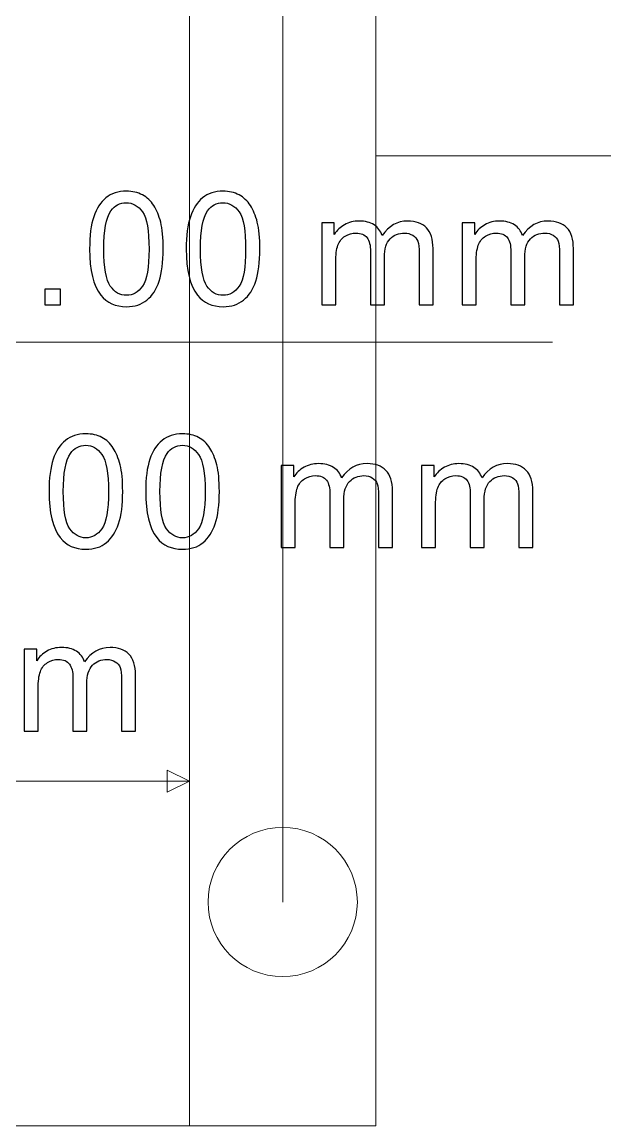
# Model space of a CAD drawing. Header units: millimetres. Extents: x -90 to 51, y -4 to 54.
# Drawn here: x -24.22 to -8.6, y -4.26 to 25.32 of the extents above; entities that cross this region are included whole.
import ezdxf
from ezdxf.lldxf.tags import DXFTag

# ---------------------------------------------------------------- set-up
doc = ezdxf.new("R2010")
doc.units = ezdxf.units.MM
doc.header["$MEASUREMENT"] = 0
doc.layers.add('layer 1', color=7, linetype='Continuous')
tags = doc.linetypes.add('New Line19', pattern=[0.6, 0.1, -0.5]).pattern_tags.tags
tags[6:7] = [DXFTag(74, 4), DXFTag(75, 0), DXFTag(340, '0'), DXFTag(46, 1.0), DXFTag(50, 0.0), DXFTag(44, 0.0), DXFTag(45, 0.0)]
tags[4:5] = [DXFTag(74, 4), DXFTag(75, 0), DXFTag(340, '0'), DXFTag(46, 1.0), DXFTag(50, 0.0), DXFTag(44, 0.0), DXFTag(45, 0.0)]
tags = doc.linetypes.add('New Line21', pattern=[0.6, 0.1, -0.5]).pattern_tags.tags
tags[6:7] = [DXFTag(74, 4), DXFTag(75, 0), DXFTag(340, '0'), DXFTag(46, 1.0), DXFTag(50, 0.0), DXFTag(44, 0.0), DXFTag(45, 0.0)]
tags[4:5] = [DXFTag(74, 4), DXFTag(75, 0), DXFTag(340, '0'), DXFTag(46, 1.0), DXFTag(50, 0.0), DXFTag(44, 0.0), DXFTag(45, 0.0)]

msp = doc.modelspace()

# ---------------------------------------------------------------- linework, layer by layer
at = {"layer": 'layer 1', "color": 250, "lineweight": 9}
for points in [[(-14.7377, 21.7438), (25.2623, 21.7438), (25.2623, 41.7438), (-14.7377, 41.7438), (-14.7377, 21.7438)], [(-64.7377, -4.2562), (-19.7377, -4.2562), (-19.7377, 37.7438), (-64.7377, 37.7438), (-64.7377, -4.2562)], [(-19.7377, -4.2562), (-14.7377, -4.2562), (-14.7377, 37.7438), (-19.7377, 37.7438), (-19.7377, -4.2562)]]:
    msp.add_lwpolyline(points, close=True, dxfattribs=at)
msp.add_ellipse((-17.2377, 1.7438), major_axis=(0, 2), ratio=1, dxfattribs=at)
for points in [[(-17.2377, 31.7438), (-17.2377, 31.7438), (-17.2377, 1.7438), (-17.2377, 1.7438)], [(-42.2377, 16.7438), (-42.2377, 16.7438), (-10.0086, 16.7438), (-10.0086, 16.7438)]]:
    msp.add_open_spline(points, degree=3, dxfattribs=at)
at = {"layer": 'layer 1', "color": 155}
for points, knots in [([(-22.4112, 19.2432), (-22.4112, 19.6009), (-22.3745, 19.8902), (-22.3011, 20.1089), (-22.3011, 20.1089), (-22.2271, 20.3283), (-22.1177, 20.4969), (-21.9723, 20.6148), (-21.9723, 20.6148), (-21.8277, 20.7326), (-21.645, 20.7911), (-21.4248, 20.7911), (-21.4248, 20.7911), (-21.2626, 20.7911), (-21.12, 20.7587), (-20.9966, 20.6931), (-20.9966, 20.6931), (-20.8738, 20.6275), (-20.7722, 20.5329), (-20.6932, 20.4094), (-20.6932, 20.4094), (-20.6142, 20.2867), (-20.5521, 20.1364), (-20.5069, 19.9593), (-20.5069, 19.9593), (-20.4611, 19.7822), (-20.4385, 19.543), (-20.4385, 19.2432), (-20.4385, 19.2432), (-20.4385, 18.8876), (-20.4752, 18.5997), (-20.5478, 18.381), (-20.5478, 18.381), (-20.6205, 18.1616), (-20.7299, 17.9929), (-20.8752, 17.8744), (-20.8752, 17.8744), (-21.0199, 17.7559), (-21.2033, 17.6966), (-21.4248, 17.6966), (-21.4248, 17.6966), (-21.7162, 17.6966), (-21.9455, 17.8003), (-22.112, 18.0085), (-22.112, 18.0085), (-22.3117, 18.2625), (-22.4112, 18.6738), (-22.4112, 19.2432)], [0, 0, 0, 0, 0.0769231, 0.0769231, 0.0769231, 0.0769231, 0.1538462, 0.1538462, 0.1538462, 0.1538462, 0.2307692, 0.2307692, 0.2307692, 0.2307692, 0.3076923, 0.3076923, 0.3076923, 0.3076923, 0.3846154, 0.3846154, 0.3846154, 0.3846154, 0.4615385, 0.4615385, 0.4615385, 0.4615385, 0.5384615, 0.5384615, 0.5384615, 0.5384615, 0.6153846, 0.6153846, 0.6153846, 0.6153846, 0.6923077, 0.6923077, 0.6923077, 0.6923077, 0.7692308, 0.7692308, 0.7692308, 0.7692308, 0.8461538, 0.8461538, 0.8461538, 0.8461538, 1, 1, 1, 1]), ([(-19.8216, 19.2432), (-19.8216, 19.6009), (-19.7849, 19.8902), (-19.7115, 20.1089), (-19.7115, 20.1089), (-19.6375, 20.3283), (-19.5281, 20.4969), (-19.3827, 20.6148), (-19.3827, 20.6148), (-19.2381, 20.7326), (-19.0554, 20.7911), (-18.8352, 20.7911), (-18.8352, 20.7911), (-18.673, 20.7911), (-18.5304, 20.7587), (-18.407, 20.6931), (-18.407, 20.6931), (-18.2842, 20.6275), (-18.1826, 20.5329), (-18.1036, 20.4094), (-18.1036, 20.4094), (-18.0246, 20.2867), (-17.9625, 20.1364), (-17.9173, 19.9593), (-17.9173, 19.9593), (-17.8715, 19.7822), (-17.8489, 19.543), (-17.8489, 19.2432), (-17.8489, 19.2432), (-17.8489, 18.8876), (-17.8856, 18.5997), (-17.9582, 18.381), (-17.9582, 18.381), (-18.0309, 18.1616), (-18.1403, 17.9929), (-18.2856, 17.8744), (-18.2856, 17.8744), (-18.4303, 17.7559), (-18.6137, 17.6966), (-18.8352, 17.6966), (-18.8352, 17.6966), (-19.1266, 17.6966), (-19.3559, 17.8003), (-19.5224, 18.0085), (-19.5224, 18.0085), (-19.7221, 18.2625), (-19.8216, 18.6738), (-19.8216, 19.2432)], [0, 0, 0, 0, 0.0769231, 0.0769231, 0.0769231, 0.0769231, 0.1538462, 0.1538462, 0.1538462, 0.1538462, 0.2307692, 0.2307692, 0.2307692, 0.2307692, 0.3076923, 0.3076923, 0.3076923, 0.3076923, 0.3846154, 0.3846154, 0.3846154, 0.3846154, 0.4615385, 0.4615385, 0.4615385, 0.4615385, 0.5384615, 0.5384615, 0.5384615, 0.5384615, 0.6153846, 0.6153846, 0.6153846, 0.6153846, 0.6923077, 0.6923077, 0.6923077, 0.6923077, 0.7692308, 0.7692308, 0.7692308, 0.7692308, 0.8461538, 0.8461538, 0.8461538, 0.8461538, 1, 1, 1, 1]), ([(-22.0302, 19.2418), (-22.0302, 18.7429), (-21.9723, 18.4113), (-21.8559, 18.2476), (-21.8559, 18.2476), (-21.7395, 18.0832), (-21.5956, 18.0014), (-21.4248, 18.0014), (-21.4248, 18.0014), (-21.2541, 18.0014), (-21.1102, 18.0839), (-20.9938, 18.2483), (-20.9938, 18.2483), (-20.8773, 18.4134), (-20.8195, 18.7443), (-20.8195, 19.2418), (-20.8195, 19.2418), (-20.8195, 19.7406), (-20.8773, 20.0722), (-20.9938, 20.2359), (-20.9938, 20.2359), (-21.1095, 20.4003), (-21.2548, 20.4821), (-21.4291, 20.4821), (-21.4291, 20.4821), (-21.5998, 20.4821), (-21.7367, 20.4094), (-21.839, 20.2648), (-21.839, 20.2648), (-21.9667, 20.0807), (-22.0302, 19.7392), (-22.0302, 19.2418)], [0, 0, 0, 0, 0.1111111, 0.1111111, 0.1111111, 0.1111111, 0.2222222, 0.2222222, 0.2222222, 0.2222222, 0.3333333, 0.3333333, 0.3333333, 0.3333333, 0.4444444, 0.4444444, 0.4444444, 0.4444444, 0.5555556, 0.5555556, 0.5555556, 0.5555556, 0.6666667, 0.6666667, 0.6666667, 0.6666667, 0.7777778, 0.7777778, 0.7777778, 0.7777778, 1, 1, 1, 1]), ([(-19.4406, 19.2418), (-19.4406, 18.7429), (-19.3827, 18.4113), (-19.2663, 18.2476), (-19.2663, 18.2476), (-19.1499, 18.0832), (-19.006, 18.0014), (-18.8352, 18.0014), (-18.8352, 18.0014), (-18.6645, 18.0014), (-18.5206, 18.0839), (-18.4042, 18.2483), (-18.4042, 18.2483), (-18.2877, 18.4134), (-18.2299, 18.7443), (-18.2299, 19.2418), (-18.2299, 19.2418), (-18.2299, 19.7406), (-18.2877, 20.0722), (-18.4042, 20.2359), (-18.4042, 20.2359), (-18.5199, 20.4003), (-18.6652, 20.4821), (-18.8395, 20.4821), (-18.8395, 20.4821), (-19.0102, 20.4821), (-19.1471, 20.4094), (-19.2494, 20.2648), (-19.2494, 20.2648), (-19.3771, 20.0807), (-19.4406, 19.7392), (-19.4406, 19.2418)], [0, 0, 0, 0, 0.1111111, 0.1111111, 0.1111111, 0.1111111, 0.2222222, 0.2222222, 0.2222222, 0.2222222, 0.3333333, 0.3333333, 0.3333333, 0.3333333, 0.4444444, 0.4444444, 0.4444444, 0.4444444, 0.5555556, 0.5555556, 0.5555556, 0.5555556, 0.6666667, 0.6666667, 0.6666667, 0.6666667, 0.7777778, 0.7777778, 0.7777778, 0.7777778, 1, 1, 1, 1]), ([(-16.1894, 17.7474), (-16.1894, 17.7474), (-16.1894, 19.9445), (-16.1894, 19.9445), (-16.1894, 19.9445), (-16.1894, 19.9445), (-15.855, 19.9445), (-15.855, 19.9445), (-15.855, 19.9445), (-15.855, 19.9445), (-15.855, 19.634), (-15.855, 19.634), (-15.855, 19.634), (-15.7865, 19.7413), (-15.6948, 19.8281), (-15.5805, 19.893), (-15.5805, 19.893), (-15.4662, 19.9586), (-15.3364, 19.991), (-15.1903, 19.991), (-15.1903, 19.991), (-15.0281, 19.991), (-14.8947, 19.9572), (-14.791, 19.8902), (-14.791, 19.8902), (-14.6873, 19.8224), (-14.6139, 19.7286), (-14.5716, 19.6072), (-14.5716, 19.6072), (-14.3966, 19.8633), (-14.1701, 19.991), (-13.8907, 19.991), (-13.8907, 19.991), (-13.672, 19.991), (-13.5034, 19.9311), (-13.3863, 19.8104), (-13.3863, 19.8104), (-13.2684, 19.6898), (-13.2092, 19.5042), (-13.2092, 19.2537), (-13.2092, 19.2537), (-13.2092, 19.2537), (-13.2092, 17.7474), (-13.2092, 17.7474), (-13.2092, 17.7474), (-13.2092, 17.7474), (-13.5817, 17.7474), (-13.5817, 17.7474), (-13.5817, 17.7474), (-13.5817, 17.7474), (-13.5817, 19.1303), (-13.5817, 19.1303), (-13.5817, 19.1303), (-13.5817, 19.2784), (-13.5944, 19.3857), (-13.6184, 19.4513), (-13.6184, 19.4513), (-13.6424, 19.5169), (-13.6861, 19.5691), (-13.7503, 19.6093), (-13.7503, 19.6093), (-13.8138, 19.6496), (-13.8886, 19.6693), (-13.974, 19.6693), (-13.974, 19.6693), (-14.1292, 19.6693), (-14.2576, 19.6178), (-14.3599, 19.5155), (-14.3599, 19.5155), (-14.4622, 19.4125), (-14.513, 19.2481), (-14.513, 19.0223), (-14.513, 19.0223), (-14.513, 19.0223), (-14.513, 17.7474), (-14.513, 17.7474), (-14.513, 17.7474), (-14.513, 17.7474), (-14.8855, 17.7474), (-14.8855, 17.7474), (-14.8855, 17.7474), (-14.8855, 17.7474), (-14.8855, 19.1733), (-14.8855, 19.1733), (-14.8855, 19.1733), (-14.8855, 19.3384), (-14.9159, 19.4626), (-14.9766, 19.5451), (-14.9766, 19.5451), (-15.0372, 19.6277), (-15.1367, 19.6693), (-15.2743, 19.6693), (-15.2743, 19.6693), (-15.3787, 19.6693), (-15.4754, 19.6418), (-15.5643, 19.5868), (-15.5643, 19.5868), (-15.6532, 19.5317), (-15.7174, 19.4513), (-15.7576, 19.3448), (-15.7576, 19.3448), (-15.7971, 19.2389), (-15.8169, 19.0858), (-15.8169, 18.8862), (-15.8169, 18.8862), (-15.8169, 18.8862), (-15.8169, 17.7474), (-15.8169, 17.7474), (-15.8169, 17.7474), (-15.8169, 17.7474), (-16.1894, 17.7474), (-16.1894, 17.7474)], [0, 0, 0, 0, 0.0344828, 0.0344828, 0.0344828, 0.0344828, 0.0689655, 0.0689655, 0.0689655, 0.0689655, 0.1034483, 0.1034483, 0.1034483, 0.1034483, 0.137931, 0.137931, 0.137931, 0.137931, 0.1724138, 0.1724138, 0.1724138, 0.1724138, 0.2068966, 0.2068966, 0.2068966, 0.2068966, 0.2413793, 0.2413793, 0.2413793, 0.2413793, 0.2758621, 0.2758621, 0.2758621, 0.2758621, 0.3103448, 0.3103448, 0.3103448, 0.3103448, 0.3448276, 0.3448276, 0.3448276, 0.3448276, 0.3793103, 0.3793103, 0.3793103, 0.3793103, 0.4137931, 0.4137931, 0.4137931, 0.4137931, 0.4482759, 0.4482759, 0.4482759, 0.4482759, 0.4827586, 0.4827586, 0.4827586, 0.4827586, 0.5172414, 0.5172414, 0.5172414, 0.5172414, 0.5517241, 0.5517241, 0.5517241, 0.5517241, 0.5862069, 0.5862069, 0.5862069, 0.5862069, 0.6206897, 0.6206897, 0.6206897, 0.6206897, 0.6551724, 0.6551724, 0.6551724, 0.6551724, 0.6896552, 0.6896552, 0.6896552, 0.6896552, 0.7241379, 0.7241379, 0.7241379, 0.7241379, 0.7586207, 0.7586207, 0.7586207, 0.7586207, 0.7931034, 0.7931034, 0.7931034, 0.7931034, 0.8275862, 0.8275862, 0.8275862, 0.8275862, 0.862069, 0.862069, 0.862069, 0.862069, 0.8965517, 0.8965517, 0.8965517, 0.8965517, 0.9310345, 0.9310345, 0.9310345, 0.9310345, 1, 1, 1, 1]), ([(-12.4279, 17.7474), (-12.4279, 17.7474), (-12.4279, 19.9445), (-12.4279, 19.9445), (-12.4279, 19.9445), (-12.4279, 19.9445), (-12.0935, 19.9445), (-12.0935, 19.9445), (-12.0935, 19.9445), (-12.0935, 19.9445), (-12.0935, 19.634), (-12.0935, 19.634), (-12.0935, 19.634), (-12.025, 19.7413), (-11.9333, 19.8281), (-11.819, 19.893), (-11.819, 19.893), (-11.7047, 19.9586), (-11.5749, 19.991), (-11.4288, 19.991), (-11.4288, 19.991), (-11.2666, 19.991), (-11.1332, 19.9572), (-11.0295, 19.8902), (-11.0295, 19.8902), (-10.9258, 19.8224), (-10.8524, 19.7286), (-10.8101, 19.6072), (-10.8101, 19.6072), (-10.6351, 19.8633), (-10.4086, 19.991), (-10.1292, 19.991), (-10.1292, 19.991), (-9.9105, 19.991), (-9.7419, 19.9311), (-9.6248, 19.8104), (-9.6248, 19.8104), (-9.5069, 19.6898), (-9.4477, 19.5042), (-9.4477, 19.2537), (-9.4477, 19.2537), (-9.4477, 19.2537), (-9.4477, 17.7474), (-9.4477, 17.7474), (-9.4477, 17.7474), (-9.4477, 17.7474), (-9.8202, 17.7474), (-9.8202, 17.7474), (-9.8202, 17.7474), (-9.8202, 17.7474), (-9.8202, 19.1303), (-9.8202, 19.1303), (-9.8202, 19.1303), (-9.8202, 19.2784), (-9.8329, 19.3857), (-9.8569, 19.4513), (-9.8569, 19.4513), (-9.8809, 19.5169), (-9.9246, 19.5691), (-9.9888, 19.6093), (-9.9888, 19.6093), (-10.0523, 19.6496), (-10.1271, 19.6693), (-10.2125, 19.6693), (-10.2125, 19.6693), (-10.3677, 19.6693), (-10.4961, 19.6178), (-10.5984, 19.5155), (-10.5984, 19.5155), (-10.7007, 19.4125), (-10.7515, 19.2481), (-10.7515, 19.0223), (-10.7515, 19.0223), (-10.7515, 19.0223), (-10.7515, 17.7474), (-10.7515, 17.7474), (-10.7515, 17.7474), (-10.7515, 17.7474), (-11.124, 17.7474), (-11.124, 17.7474), (-11.124, 17.7474), (-11.124, 17.7474), (-11.124, 19.1733), (-11.124, 19.1733), (-11.124, 19.1733), (-11.124, 19.3384), (-11.1544, 19.4626), (-11.2151, 19.5451), (-11.2151, 19.5451), (-11.2757, 19.6277), (-11.3752, 19.6693), (-11.5128, 19.6693), (-11.5128, 19.6693), (-11.6172, 19.6693), (-11.7139, 19.6418), (-11.8028, 19.5868), (-11.8028, 19.5868), (-11.8917, 19.5317), (-11.9559, 19.4513), (-11.9961, 19.3448), (-11.9961, 19.3448), (-12.0356, 19.2389), (-12.0554, 19.0858), (-12.0554, 18.8862), (-12.0554, 18.8862), (-12.0554, 18.8862), (-12.0554, 17.7474), (-12.0554, 17.7474), (-12.0554, 17.7474), (-12.0554, 17.7474), (-12.4279, 17.7474), (-12.4279, 17.7474)], [0, 0, 0, 0, 0.0344828, 0.0344828, 0.0344828, 0.0344828, 0.0689655, 0.0689655, 0.0689655, 0.0689655, 0.1034483, 0.1034483, 0.1034483, 0.1034483, 0.137931, 0.137931, 0.137931, 0.137931, 0.1724138, 0.1724138, 0.1724138, 0.1724138, 0.2068966, 0.2068966, 0.2068966, 0.2068966, 0.2413793, 0.2413793, 0.2413793, 0.2413793, 0.2758621, 0.2758621, 0.2758621, 0.2758621, 0.3103448, 0.3103448, 0.3103448, 0.3103448, 0.3448276, 0.3448276, 0.3448276, 0.3448276, 0.3793103, 0.3793103, 0.3793103, 0.3793103, 0.4137931, 0.4137931, 0.4137931, 0.4137931, 0.4482759, 0.4482759, 0.4482759, 0.4482759, 0.4827586, 0.4827586, 0.4827586, 0.4827586, 0.5172414, 0.5172414, 0.5172414, 0.5172414, 0.5517241, 0.5517241, 0.5517241, 0.5517241, 0.5862069, 0.5862069, 0.5862069, 0.5862069, 0.6206897, 0.6206897, 0.6206897, 0.6206897, 0.6551724, 0.6551724, 0.6551724, 0.6551724, 0.6896552, 0.6896552, 0.6896552, 0.6896552, 0.7241379, 0.7241379, 0.7241379, 0.7241379, 0.7586207, 0.7586207, 0.7586207, 0.7586207, 0.7931034, 0.7931034, 0.7931034, 0.7931034, 0.8275862, 0.8275862, 0.8275862, 0.8275862, 0.862069, 0.862069, 0.862069, 0.862069, 0.8965517, 0.8965517, 0.8965517, 0.8965517, 0.9310345, 0.9310345, 0.9310345, 0.9310345, 1, 1, 1, 1]), ([(-23.6152, 17.7474), (-23.6152, 17.7474), (-23.6152, 18.1707), (-23.6152, 18.1707), (-23.6152, 18.1707), (-23.6152, 18.1707), (-23.1918, 18.1707), (-23.1918, 18.1707), (-23.1918, 18.1707), (-23.1918, 18.1707), (-23.1918, 17.7474), (-23.1918, 17.7474), (-23.1918, 17.7474), (-23.1918, 17.7474), (-23.6152, 17.7474), (-23.6152, 17.7474)], [0, 0, 0, 0, 0.2, 0.2, 0.2, 0.2, 0.4, 0.4, 0.4, 0.4, 0.6, 0.6, 0.6, 0.6, 1, 1, 1, 1]), ([(-23.4974, 12.7432), (-23.4974, 13.1009), (-23.4607, 13.3902), (-23.3873, 13.6089), (-23.3873, 13.6089), (-23.3133, 13.8283), (-23.2039, 13.9969), (-23.0585, 14.1148), (-23.0585, 14.1148), (-22.9139, 14.2326), (-22.7312, 14.2911), (-22.511, 14.2911), (-22.511, 14.2911), (-22.3488, 14.2911), (-22.2062, 14.2587), (-22.0828, 14.1931), (-22.0828, 14.1931), (-21.96, 14.1275), (-21.8584, 14.0329), (-21.7794, 13.9094), (-21.7794, 13.9094), (-21.7004, 13.7867), (-21.6383, 13.6364), (-21.5931, 13.4593), (-21.5931, 13.4593), (-21.5473, 13.2822), (-21.5247, 13.043), (-21.5247, 12.7432), (-21.5247, 12.7432), (-21.5247, 12.3876), (-21.5614, 12.0997), (-21.634, 11.881), (-21.634, 11.881), (-21.7067, 11.6616), (-21.8161, 11.4929), (-21.9614, 11.3744), (-21.9614, 11.3744), (-22.1061, 11.2559), (-22.2895, 11.1966), (-22.511, 11.1966), (-22.511, 11.1966), (-22.8024, 11.1966), (-23.0317, 11.3003), (-23.1982, 11.5085), (-23.1982, 11.5085), (-23.3979, 11.7625), (-23.4974, 12.1738), (-23.4974, 12.7432)], [0, 0, 0, 0, 0.0769231, 0.0769231, 0.0769231, 0.0769231, 0.1538462, 0.1538462, 0.1538462, 0.1538462, 0.2307692, 0.2307692, 0.2307692, 0.2307692, 0.3076923, 0.3076923, 0.3076923, 0.3076923, 0.3846154, 0.3846154, 0.3846154, 0.3846154, 0.4615385, 0.4615385, 0.4615385, 0.4615385, 0.5384615, 0.5384615, 0.5384615, 0.5384615, 0.6153846, 0.6153846, 0.6153846, 0.6153846, 0.6923077, 0.6923077, 0.6923077, 0.6923077, 0.7692308, 0.7692308, 0.7692308, 0.7692308, 0.8461538, 0.8461538, 0.8461538, 0.8461538, 1, 1, 1, 1]), ([(-20.9078, 12.7432), (-20.9078, 13.1009), (-20.8711, 13.3902), (-20.7977, 13.6089), (-20.7977, 13.6089), (-20.7237, 13.8283), (-20.6143, 13.9969), (-20.4689, 14.1148), (-20.4689, 14.1148), (-20.3243, 14.2326), (-20.1416, 14.2911), (-19.9214, 14.2911), (-19.9214, 14.2911), (-19.7592, 14.2911), (-19.6166, 14.2587), (-19.4932, 14.1931), (-19.4932, 14.1931), (-19.3704, 14.1275), (-19.2688, 14.0329), (-19.1898, 13.9094), (-19.1898, 13.9094), (-19.1108, 13.7867), (-19.0487, 13.6364), (-19.0035, 13.4593), (-19.0035, 13.4593), (-18.9577, 13.2822), (-18.9351, 13.043), (-18.9351, 12.7432), (-18.9351, 12.7432), (-18.9351, 12.3876), (-18.9718, 12.0997), (-19.0444, 11.881), (-19.0444, 11.881), (-19.1171, 11.6616), (-19.2265, 11.4929), (-19.3718, 11.3744), (-19.3718, 11.3744), (-19.5165, 11.2559), (-19.6999, 11.1966), (-19.9214, 11.1966), (-19.9214, 11.1966), (-20.2128, 11.1966), (-20.4421, 11.3003), (-20.6086, 11.5085), (-20.6086, 11.5085), (-20.8083, 11.7625), (-20.9078, 12.1738), (-20.9078, 12.7432)], [0, 0, 0, 0, 0.0769231, 0.0769231, 0.0769231, 0.0769231, 0.1538462, 0.1538462, 0.1538462, 0.1538462, 0.2307692, 0.2307692, 0.2307692, 0.2307692, 0.3076923, 0.3076923, 0.3076923, 0.3076923, 0.3846154, 0.3846154, 0.3846154, 0.3846154, 0.4615385, 0.4615385, 0.4615385, 0.4615385, 0.5384615, 0.5384615, 0.5384615, 0.5384615, 0.6153846, 0.6153846, 0.6153846, 0.6153846, 0.6923077, 0.6923077, 0.6923077, 0.6923077, 0.7692308, 0.7692308, 0.7692308, 0.7692308, 0.8461538, 0.8461538, 0.8461538, 0.8461538, 1, 1, 1, 1]), ([(-23.1164, 12.7418), (-23.1164, 12.2429), (-23.0585, 11.9113), (-22.9421, 11.7476), (-22.9421, 11.7476), (-22.8257, 11.5832), (-22.6818, 11.5014), (-22.511, 11.5014), (-22.511, 11.5014), (-22.3403, 11.5014), (-22.1964, 11.5839), (-22.08, 11.7483), (-22.08, 11.7483), (-21.9635, 11.9134), (-21.9057, 12.2443), (-21.9057, 12.7418), (-21.9057, 12.7418), (-21.9057, 13.2406), (-21.9635, 13.5722), (-22.08, 13.7359), (-22.08, 13.7359), (-22.1957, 13.9003), (-22.341, 13.9821), (-22.5153, 13.9821), (-22.5153, 13.9821), (-22.686, 13.9821), (-22.8229, 13.9094), (-22.9252, 13.7648), (-22.9252, 13.7648), (-23.0529, 13.5807), (-23.1164, 13.2392), (-23.1164, 12.7418)], [0, 0, 0, 0, 0.1111111, 0.1111111, 0.1111111, 0.1111111, 0.2222222, 0.2222222, 0.2222222, 0.2222222, 0.3333333, 0.3333333, 0.3333333, 0.3333333, 0.4444444, 0.4444444, 0.4444444, 0.4444444, 0.5555556, 0.5555556, 0.5555556, 0.5555556, 0.6666667, 0.6666667, 0.6666667, 0.6666667, 0.7777778, 0.7777778, 0.7777778, 0.7777778, 1, 1, 1, 1]), ([(-20.5268, 12.7418), (-20.5268, 12.2429), (-20.4689, 11.9113), (-20.3525, 11.7476), (-20.3525, 11.7476), (-20.2361, 11.5832), (-20.0922, 11.5014), (-19.9214, 11.5014), (-19.9214, 11.5014), (-19.7507, 11.5014), (-19.6068, 11.5839), (-19.4904, 11.7483), (-19.4904, 11.7483), (-19.3739, 11.9134), (-19.3161, 12.2443), (-19.3161, 12.7418), (-19.3161, 12.7418), (-19.3161, 13.2406), (-19.3739, 13.5722), (-19.4904, 13.7359), (-19.4904, 13.7359), (-19.6061, 13.9003), (-19.7514, 13.9821), (-19.9257, 13.9821), (-19.9257, 13.9821), (-20.0964, 13.9821), (-20.2333, 13.9094), (-20.3356, 13.7648), (-20.3356, 13.7648), (-20.4633, 13.5807), (-20.5268, 13.2392), (-20.5268, 12.7418)], [0, 0, 0, 0, 0.1111111, 0.1111111, 0.1111111, 0.1111111, 0.2222222, 0.2222222, 0.2222222, 0.2222222, 0.3333333, 0.3333333, 0.3333333, 0.3333333, 0.4444444, 0.4444444, 0.4444444, 0.4444444, 0.5555556, 0.5555556, 0.5555556, 0.5555556, 0.6666667, 0.6666667, 0.6666667, 0.6666667, 0.7777778, 0.7777778, 0.7777778, 0.7777778, 1, 1, 1, 1]), ([(-17.2756, 11.2474), (-17.2756, 11.2474), (-17.2756, 13.4445), (-17.2756, 13.4445), (-17.2756, 13.4445), (-17.2756, 13.4445), (-16.9412, 13.4445), (-16.9412, 13.4445), (-16.9412, 13.4445), (-16.9412, 13.4445), (-16.9412, 13.134), (-16.9412, 13.134), (-16.9412, 13.134), (-16.8727, 13.2413), (-16.781, 13.3281), (-16.6667, 13.393), (-16.6667, 13.393), (-16.5524, 13.4586), (-16.4226, 13.491), (-16.2765, 13.491), (-16.2765, 13.491), (-16.1143, 13.491), (-15.9809, 13.4572), (-15.8772, 13.3902), (-15.8772, 13.3902), (-15.7735, 13.3224), (-15.7001, 13.2286), (-15.6578, 13.1072), (-15.6578, 13.1072), (-15.4828, 13.3633), (-15.2563, 13.491), (-14.9769, 13.491), (-14.9769, 13.491), (-14.7582, 13.491), (-14.5896, 13.4311), (-14.4725, 13.3104), (-14.4725, 13.3104), (-14.3546, 13.1898), (-14.2954, 13.0042), (-14.2954, 12.7537), (-14.2954, 12.7537), (-14.2954, 12.7537), (-14.2954, 11.2474), (-14.2954, 11.2474), (-14.2954, 11.2474), (-14.2954, 11.2474), (-14.6679, 11.2474), (-14.6679, 11.2474), (-14.6679, 11.2474), (-14.6679, 11.2474), (-14.6679, 12.6303), (-14.6679, 12.6303), (-14.6679, 12.6303), (-14.6679, 12.7784), (-14.6806, 12.8857), (-14.7046, 12.9513), (-14.7046, 12.9513), (-14.7286, 13.0169), (-14.7723, 13.0691), (-14.8365, 13.1093), (-14.8365, 13.1093), (-14.9, 13.1496), (-14.9748, 13.1693), (-15.0602, 13.1693), (-15.0602, 13.1693), (-15.2154, 13.1693), (-15.3438, 13.1178), (-15.4461, 13.0155), (-15.4461, 13.0155), (-15.5484, 12.9125), (-15.5992, 12.7481), (-15.5992, 12.5223), (-15.5992, 12.5223), (-15.5992, 12.5223), (-15.5992, 11.2474), (-15.5992, 11.2474), (-15.5992, 11.2474), (-15.5992, 11.2474), (-15.9717, 11.2474), (-15.9717, 11.2474), (-15.9717, 11.2474), (-15.9717, 11.2474), (-15.9717, 12.6733), (-15.9717, 12.6733), (-15.9717, 12.6733), (-15.9717, 12.8384), (-16.0021, 12.9626), (-16.0628, 13.0451), (-16.0628, 13.0451), (-16.1234, 13.1277), (-16.2229, 13.1693), (-16.3605, 13.1693), (-16.3605, 13.1693), (-16.4649, 13.1693), (-16.5616, 13.1418), (-16.6505, 13.0868), (-16.6505, 13.0868), (-16.7394, 13.0317), (-16.8036, 12.9513), (-16.8438, 12.8448), (-16.8438, 12.8448), (-16.8833, 12.7389), (-16.9031, 12.5858), (-16.9031, 12.3862), (-16.9031, 12.3862), (-16.9031, 12.3862), (-16.9031, 11.2474), (-16.9031, 11.2474), (-16.9031, 11.2474), (-16.9031, 11.2474), (-17.2756, 11.2474), (-17.2756, 11.2474)], [0, 0, 0, 0, 0.0344828, 0.0344828, 0.0344828, 0.0344828, 0.0689655, 0.0689655, 0.0689655, 0.0689655, 0.1034483, 0.1034483, 0.1034483, 0.1034483, 0.137931, 0.137931, 0.137931, 0.137931, 0.1724138, 0.1724138, 0.1724138, 0.1724138, 0.2068966, 0.2068966, 0.2068966, 0.2068966, 0.2413793, 0.2413793, 0.2413793, 0.2413793, 0.2758621, 0.2758621, 0.2758621, 0.2758621, 0.3103448, 0.3103448, 0.3103448, 0.3103448, 0.3448276, 0.3448276, 0.3448276, 0.3448276, 0.3793103, 0.3793103, 0.3793103, 0.3793103, 0.4137931, 0.4137931, 0.4137931, 0.4137931, 0.4482759, 0.4482759, 0.4482759, 0.4482759, 0.4827586, 0.4827586, 0.4827586, 0.4827586, 0.5172414, 0.5172414, 0.5172414, 0.5172414, 0.5517241, 0.5517241, 0.5517241, 0.5517241, 0.5862069, 0.5862069, 0.5862069, 0.5862069, 0.6206897, 0.6206897, 0.6206897, 0.6206897, 0.6551724, 0.6551724, 0.6551724, 0.6551724, 0.6896552, 0.6896552, 0.6896552, 0.6896552, 0.7241379, 0.7241379, 0.7241379, 0.7241379, 0.7586207, 0.7586207, 0.7586207, 0.7586207, 0.7931034, 0.7931034, 0.7931034, 0.7931034, 0.8275862, 0.8275862, 0.8275862, 0.8275862, 0.862069, 0.862069, 0.862069, 0.862069, 0.8965517, 0.8965517, 0.8965517, 0.8965517, 0.9310345, 0.9310345, 0.9310345, 0.9310345, 1, 1, 1, 1]), ([(-13.5141, 11.2474), (-13.5141, 11.2474), (-13.5141, 13.4445), (-13.5141, 13.4445), (-13.5141, 13.4445), (-13.5141, 13.4445), (-13.1797, 13.4445), (-13.1797, 13.4445), (-13.1797, 13.4445), (-13.1797, 13.4445), (-13.1797, 13.134), (-13.1797, 13.134), (-13.1797, 13.134), (-13.1112, 13.2413), (-13.0195, 13.3281), (-12.9052, 13.393), (-12.9052, 13.393), (-12.7909, 13.4586), (-12.6611, 13.491), (-12.515, 13.491), (-12.515, 13.491), (-12.3528, 13.491), (-12.2194, 13.4572), (-12.1157, 13.3902), (-12.1157, 13.3902), (-12.012, 13.3224), (-11.9386, 13.2286), (-11.8963, 13.1072), (-11.8963, 13.1072), (-11.7213, 13.3633), (-11.4948, 13.491), (-11.2154, 13.491), (-11.2154, 13.491), (-10.9967, 13.491), (-10.8281, 13.4311), (-10.711, 13.3104), (-10.711, 13.3104), (-10.5931, 13.1898), (-10.5339, 13.0042), (-10.5339, 12.7537), (-10.5339, 12.7537), (-10.5339, 12.7537), (-10.5339, 11.2474), (-10.5339, 11.2474), (-10.5339, 11.2474), (-10.5339, 11.2474), (-10.9064, 11.2474), (-10.9064, 11.2474), (-10.9064, 11.2474), (-10.9064, 11.2474), (-10.9064, 12.6303), (-10.9064, 12.6303), (-10.9064, 12.6303), (-10.9064, 12.7784), (-10.9191, 12.8857), (-10.9431, 12.9513), (-10.9431, 12.9513), (-10.9671, 13.0169), (-11.0108, 13.0691), (-11.075, 13.1093), (-11.075, 13.1093), (-11.1385, 13.1496), (-11.2133, 13.1693), (-11.2987, 13.1693), (-11.2987, 13.1693), (-11.4539, 13.1693), (-11.5823, 13.1178), (-11.6846, 13.0155), (-11.6846, 13.0155), (-11.7869, 12.9125), (-11.8377, 12.7481), (-11.8377, 12.5223), (-11.8377, 12.5223), (-11.8377, 12.5223), (-11.8377, 11.2474), (-11.8377, 11.2474), (-11.8377, 11.2474), (-11.8377, 11.2474), (-12.2102, 11.2474), (-12.2102, 11.2474), (-12.2102, 11.2474), (-12.2102, 11.2474), (-12.2102, 12.6733), (-12.2102, 12.6733), (-12.2102, 12.6733), (-12.2102, 12.8384), (-12.2406, 12.9626), (-12.3013, 13.0451), (-12.3013, 13.0451), (-12.3619, 13.1277), (-12.4614, 13.1693), (-12.599, 13.1693), (-12.599, 13.1693), (-12.7034, 13.1693), (-12.8001, 13.1418), (-12.889, 13.0868), (-12.889, 13.0868), (-12.9779, 13.0317), (-13.0421, 12.9513), (-13.0823, 12.8448), (-13.0823, 12.8448), (-13.1218, 12.7389), (-13.1416, 12.5858), (-13.1416, 12.3862), (-13.1416, 12.3862), (-13.1416, 12.3862), (-13.1416, 11.2474), (-13.1416, 11.2474), (-13.1416, 11.2474), (-13.1416, 11.2474), (-13.5141, 11.2474), (-13.5141, 11.2474)], [0, 0, 0, 0, 0.0344828, 0.0344828, 0.0344828, 0.0344828, 0.0689655, 0.0689655, 0.0689655, 0.0689655, 0.1034483, 0.1034483, 0.1034483, 0.1034483, 0.137931, 0.137931, 0.137931, 0.137931, 0.1724138, 0.1724138, 0.1724138, 0.1724138, 0.2068966, 0.2068966, 0.2068966, 0.2068966, 0.2413793, 0.2413793, 0.2413793, 0.2413793, 0.2758621, 0.2758621, 0.2758621, 0.2758621, 0.3103448, 0.3103448, 0.3103448, 0.3103448, 0.3448276, 0.3448276, 0.3448276, 0.3448276, 0.3793103, 0.3793103, 0.3793103, 0.3793103, 0.4137931, 0.4137931, 0.4137931, 0.4137931, 0.4482759, 0.4482759, 0.4482759, 0.4482759, 0.4827586, 0.4827586, 0.4827586, 0.4827586, 0.5172414, 0.5172414, 0.5172414, 0.5172414, 0.5517241, 0.5517241, 0.5517241, 0.5517241, 0.5862069, 0.5862069, 0.5862069, 0.5862069, 0.6206897, 0.6206897, 0.6206897, 0.6206897, 0.6551724, 0.6551724, 0.6551724, 0.6551724, 0.6896552, 0.6896552, 0.6896552, 0.6896552, 0.7241379, 0.7241379, 0.7241379, 0.7241379, 0.7586207, 0.7586207, 0.7586207, 0.7586207, 0.7931034, 0.7931034, 0.7931034, 0.7931034, 0.8275862, 0.8275862, 0.8275862, 0.8275862, 0.862069, 0.862069, 0.862069, 0.862069, 0.8965517, 0.8965517, 0.8965517, 0.8965517, 0.9310345, 0.9310345, 0.9310345, 0.9310345, 1, 1, 1, 1]), ([(-24.1631, 6.3218), (-24.1631, 6.3218), (-24.1631, 8.5189), (-24.1631, 8.5189), (-24.1631, 8.5189), (-24.1631, 8.5189), (-23.8287, 8.5189), (-23.8287, 8.5189), (-23.8287, 8.5189), (-23.8287, 8.5189), (-23.8287, 8.2084), (-23.8287, 8.2084), (-23.8287, 8.2084), (-23.7602, 8.3157), (-23.6685, 8.4025), (-23.5542, 8.4674), (-23.5542, 8.4674), (-23.4399, 8.533), (-23.3101, 8.5654), (-23.164, 8.5654), (-23.164, 8.5654), (-23.0018, 8.5654), (-22.8684, 8.5316), (-22.7647, 8.4646), (-22.7647, 8.4646), (-22.661, 8.3968), (-22.5876, 8.303), (-22.5453, 8.1816), (-22.5453, 8.1816), (-22.3703, 8.4377), (-22.1438, 8.5654), (-21.8644, 8.5654), (-21.8644, 8.5654), (-21.6457, 8.5654), (-21.4771, 8.5055), (-21.36, 8.3848), (-21.36, 8.3848), (-21.2421, 8.2642), (-21.1829, 8.0786), (-21.1829, 7.8281), (-21.1829, 7.8281), (-21.1829, 7.8281), (-21.1829, 6.3218), (-21.1829, 6.3218), (-21.1829, 6.3218), (-21.1829, 6.3218), (-21.5554, 6.3218), (-21.5554, 6.3218), (-21.5554, 6.3218), (-21.5554, 6.3218), (-21.5554, 7.7047), (-21.5554, 7.7047), (-21.5554, 7.7047), (-21.5554, 7.8528), (-21.5681, 7.9601), (-21.5921, 8.0257), (-21.5921, 8.0257), (-21.6161, 8.0913), (-21.6598, 8.1435), (-21.724, 8.1837), (-21.724, 8.1837), (-21.7875, 8.224), (-21.8623, 8.2437), (-21.9477, 8.2437), (-21.9477, 8.2437), (-22.1029, 8.2437), (-22.2313, 8.1922), (-22.3336, 8.0899), (-22.3336, 8.0899), (-22.4359, 7.9869), (-22.4867, 7.8225), (-22.4867, 7.5967), (-22.4867, 7.5967), (-22.4867, 7.5967), (-22.4867, 6.3218), (-22.4867, 6.3218), (-22.4867, 6.3218), (-22.4867, 6.3218), (-22.8592, 6.3218), (-22.8592, 6.3218), (-22.8592, 6.3218), (-22.8592, 6.3218), (-22.8592, 7.7477), (-22.8592, 7.7477), (-22.8592, 7.7477), (-22.8592, 7.9128), (-22.8896, 8.037), (-22.9503, 8.1195), (-22.9503, 8.1195), (-23.0109, 8.2021), (-23.1104, 8.2437), (-23.248, 8.2437), (-23.248, 8.2437), (-23.3524, 8.2437), (-23.4491, 8.2162), (-23.538, 8.1612), (-23.538, 8.1612), (-23.6269, 8.1061), (-23.6911, 8.0257), (-23.7313, 7.9192), (-23.7313, 7.9192), (-23.7708, 7.8133), (-23.7906, 7.6602), (-23.7906, 7.4606), (-23.7906, 7.4606), (-23.7906, 7.4606), (-23.7906, 6.3218), (-23.7906, 6.3218), (-23.7906, 6.3218), (-23.7906, 6.3218), (-24.1631, 6.3218), (-24.1631, 6.3218)], [0, 0, 0, 0, 0.0344828, 0.0344828, 0.0344828, 0.0344828, 0.0689655, 0.0689655, 0.0689655, 0.0689655, 0.1034483, 0.1034483, 0.1034483, 0.1034483, 0.137931, 0.137931, 0.137931, 0.137931, 0.1724138, 0.1724138, 0.1724138, 0.1724138, 0.2068966, 0.2068966, 0.2068966, 0.2068966, 0.2413793, 0.2413793, 0.2413793, 0.2413793, 0.2758621, 0.2758621, 0.2758621, 0.2758621, 0.3103448, 0.3103448, 0.3103448, 0.3103448, 0.3448276, 0.3448276, 0.3448276, 0.3448276, 0.3793103, 0.3793103, 0.3793103, 0.3793103, 0.4137931, 0.4137931, 0.4137931, 0.4137931, 0.4482759, 0.4482759, 0.4482759, 0.4482759, 0.4827586, 0.4827586, 0.4827586, 0.4827586, 0.5172414, 0.5172414, 0.5172414, 0.5172414, 0.5517241, 0.5517241, 0.5517241, 0.5517241, 0.5862069, 0.5862069, 0.5862069, 0.5862069, 0.6206897, 0.6206897, 0.6206897, 0.6206897, 0.6551724, 0.6551724, 0.6551724, 0.6551724, 0.6896552, 0.6896552, 0.6896552, 0.6896552, 0.7241379, 0.7241379, 0.7241379, 0.7241379, 0.7586207, 0.7586207, 0.7586207, 0.7586207, 0.7931034, 0.7931034, 0.7931034, 0.7931034, 0.8275862, 0.8275862, 0.8275862, 0.8275862, 0.862069, 0.862069, 0.862069, 0.862069, 0.8965517, 0.8965517, 0.8965517, 0.8965517, 0.9310345, 0.9310345, 0.9310345, 0.9310345, 1, 1, 1, 1])]:
    msp.add_open_spline(points, degree=3, knots=knots, dxfattribs=at)
at = {"layer": 'layer 1', "color": 155, "linetype": 'New Line19', "lineweight": 9}
msp.add_open_spline([(-19.7377, 14.2438), (-19.7377, 14.2438), (-19.7377, 2.4796), (-19.7377, 2.4796)], degree=3, dxfattribs=at)
at = {"layer": 'layer 1', "color": 155, "lineweight": 9}
msp.add_open_spline([(-19.7377, 4.9796), (-19.7377, 4.9796), (-20.3301, 5.2757), (-20.3301, 5.2757), (-20.3301, 5.2757), (-20.3301, 5.2757), (-20.3301, 4.6832), (-20.3301, 4.6832), (-20.3301, 4.6832), (-20.3301, 4.6832), (-19.7377, 4.9796), (-19.7377, 4.9796)], degree=3, knots=[0, 0, 0, 0, 0.25, 0.25, 0.25, 0.25, 0.5, 0.5, 0.5, 0.5, 1, 1, 1, 1], dxfattribs=at)
at = {"layer": 'layer 1', "color": 155, "linetype": 'New Line21', "lineweight": 9}
msp.add_open_spline([(-42.2377, 4.9796), (-42.2377, 4.9796), (-19.7377, 4.9796), (-19.7377, 4.9796)], degree=3, dxfattribs=at)

doc.saveas('drawing.dxf')
